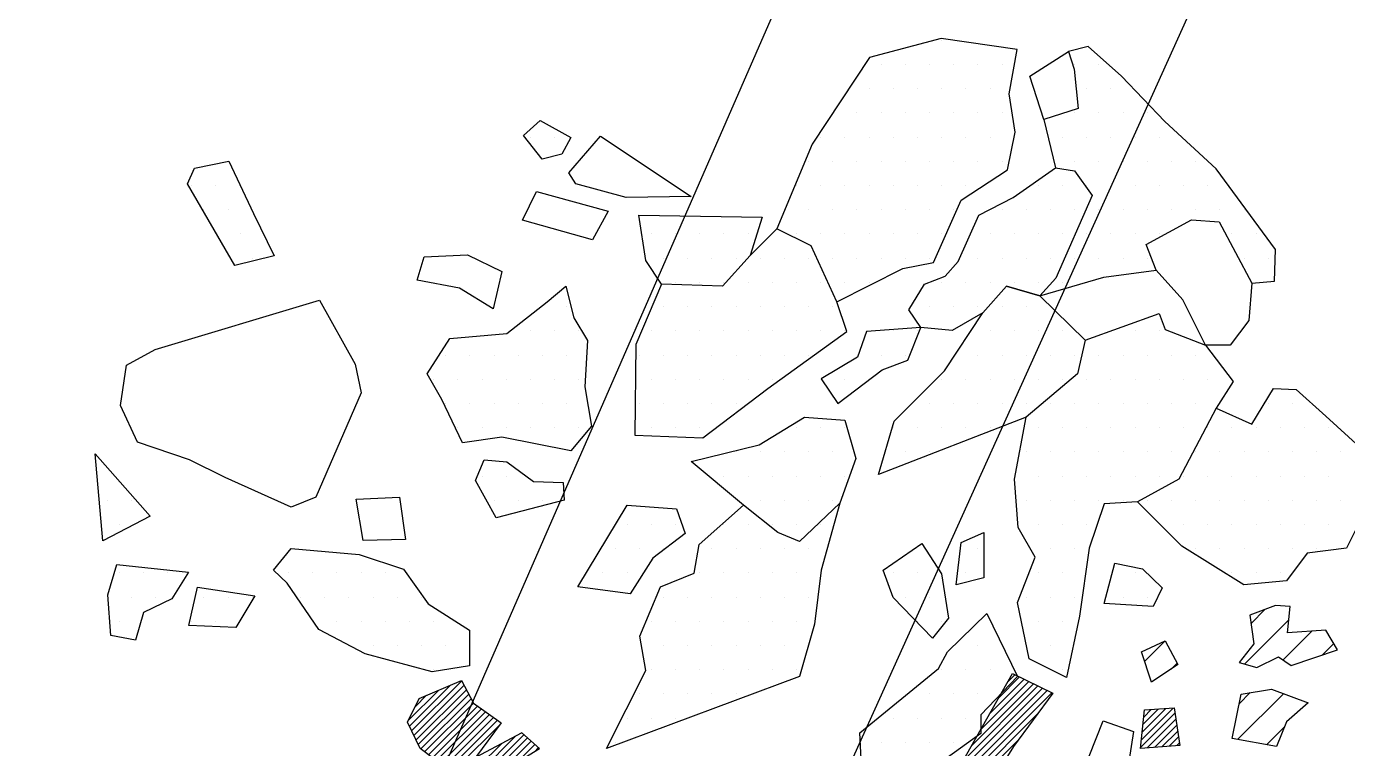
# Model space of a CAD drawing. Header units: metres. Extents: x -854 to -490, y -1463 to -1199.
# Drawn here: x -853.5 to -785.3, y -1304.1 to -1266.8 of the extents above; entities that cross this region are included whole.
import ezdxf

# ---------------------------------------------------------------- set-up
doc = ezdxf.new("R2010")
doc.units = ezdxf.units.M
doc.header["$LTSCALE"] = 25
doc.header["$MEASUREMENT"] = 0
doc.layers.get('0').update_dxf_attribs({"linetype": 'CONTINUOUS'})
for name, color, linetype in [('FEUER', 1, 'CONTINUOUS'), ('KNOCHEN', 2, 'CONTINUOUS'), ('KNOCHENSCHRAFF', 2, 'CONTINUOUS'), ('STEINE', 4, 'CONTINUOUS'), ('STEINESCHRAFF', 4, 'CONTINUOUS'), ('TPROFIL', 3, 'CONTINUOUS')]:
    doc.layers.add(name, color=color, linetype=linetype)

# ---------------------------------------------------------------- blocks, each defined once
blk = doc.blocks.new('*X13')
at = {"color": 0}
for p, q in [((-803.77, -1302.28), (-801.985, -1300.495)), ((-803.308, -1301.465), (-802.223, -1300.379)), ((-802.846, -1300.65), (-802.46, -1300.263)), ((-833.815, -1302.627), (-832.257, -1301.069)), ((-833.751, -1302.916), (-831.648, -1300.814)), ((-833.636, -1303.155), (-831.051, -1300.57)), ((-833.521, -1303.394), (-830.93, -1300.802)), ((-833.406, -1303.632), (-830.808, -1301.034)), ((-806.043, -1306.321), (-800.796, -1301.074)), ((-805.873, -1306.504), (-800.559, -1301.19)), ((-805.616, -1305.54), (-801.034, -1300.959)), ((-805.154, -1304.725), (-801.272, -1300.843)), ((-804.693, -1303.91), (-801.509, -1300.727)), ((-804.231, -1303.095), (-801.747, -1300.611)), ((-833.462, -1301.92), (-832.865, -1301.323)), ((-833.291, -1303.871), (-830.687, -1301.267)), ((-833.165, -1304.098), (-830.566, -1301.499)), ((-832.964, -1304.251), (-830.445, -1301.731)), ((-832.763, -1304.403), (-830.24, -1301.88)), ((-832.562, -1304.556), (-830.033, -1302.027)), ((-832.361, -1304.708), (-829.827, -1302.174)), ((-832.16, -1304.86), (-829.621, -1302.322)), ((-831.958, -1305.013), (-829.415, -1302.469)), ((-805.703, -1306.688), (-801.278, -1302.263)), ((-831.757, -1305.165), (-829.208, -1302.616)), ((-831.178, -1304.94), (-829.087, -1302.849)), ((-830.143, -1304.965), (-829.001, -1303.823)), ((-830.032, -1305.207), (-828.245, -1303.421)), ((-829.92, -1305.45), (-827.834, -1303.363)), ((-829.809, -1305.692), (-827.646, -1303.529)), ((-829.115, -1305.351), (-827.459, -1303.696)), ((-828.205, -1304.795), (-827.272, -1303.862)), ((-805.533, -1306.872), (-802.286, -1303.624)), ((-827.295, -1304.238), (-827.085, -1304.028))]:
    blk.add_line(p, q, dxfattribs=at)
blk = doc.blocks.new('*X20')
at = {"color": 0}
for p, q in [((-795.967, -1304.023), (-794.197, -1302.253)), ((-795.926, -1303.629), (-794.279, -1301.981)), ((-795.886, -1303.235), (-794.658, -1302.007)), ((-795.846, -1302.841), (-795.037, -1302.032)), ((-795.806, -1302.448), (-795.416, -1302.058)), ((-795.632, -1304.041), (-794.149, -1302.559)), ((-795.249, -1304.013), (-794.101, -1302.864)), ((-794.867, -1303.984), (-794.052, -1303.169)), ((-794.485, -1303.955), (-794.004, -1303.474)), ((-794.102, -1303.926), (-793.956, -1303.78))]:
    blk.add_line(p, q, dxfattribs=at)
blk = doc.blocks.new('*X46')
at = {"color": 0}
for p, q in [((-790.263, -1297.612), (-789.543, -1296.892)), ((-790.597, -1299.714), (-788.311, -1297.428)), ((-788.608, -1299.493), (-787.125, -1298.01)), ((-795.761, -1299.575), (-794.706, -1298.519)), ((-786.594, -1299.246), (-785.988, -1298.641)), ((-794.397, -1299.978), (-794.08, -1299.661)), ((-790.878, -1301.763), (-790.304, -1301.188)), ((-790.954, -1303.606), (-788.589, -1301.241)), ((-789.453, -1303.873), (-788.547, -1302.967))]:
    blk.add_line(p, q, dxfattribs=at)
blk = doc.blocks.new('*X51')
at = {"color": 0}
for p, q in [((-806.25, -1267.5), (-806.25, -1267.5)), ((-809.375, -1268.75), (-809.375, -1268.75)), ((-808.125, -1268.75), (-808.125, -1268.75)), ((-806.875, -1268.75), (-806.875, -1268.75)), ((-805.625, -1268.75), (-805.625, -1268.75)), ((-804.375, -1268.75), (-804.375, -1268.75)), ((-803.125, -1268.75), (-803.125, -1268.75)), ((-799.375, -1268.75), (-799.375, -1268.75)), ((-798.125, -1268.75), (-798.125, -1268.75)), ((-810, -1270), (-810, -1270)), ((-808.75, -1270), (-808.75, -1270)), ((-807.5, -1270), (-807.5, -1270)), ((-806.25, -1270), (-806.25, -1270)), ((-805, -1270), (-805, -1270)), ((-803.75, -1270), (-803.75, -1270)), ((-798.75, -1270), (-798.75, -1270)), ((-797.5, -1270), (-797.5, -1270)), ((-811.875, -1271.25), (-811.875, -1271.25)), ((-810.625, -1271.25), (-810.625, -1271.25)), ((-809.375, -1271.25), (-809.375, -1271.25)), ((-808.125, -1271.25), (-808.125, -1271.25)), ((-806.875, -1271.25), (-806.875, -1271.25)), ((-805.625, -1271.25), (-805.625, -1271.25)), ((-804.375, -1271.25), (-804.375, -1271.25)), ((-803.125, -1271.25), (-803.125, -1271.25)), ((-799.375, -1271.25), (-799.375, -1271.25)), ((-798.125, -1271.25), (-798.125, -1271.25)), ((-796.875, -1271.25), (-796.875, -1271.25)), ((-795.625, -1271.25), (-795.625, -1271.25)), ((-827.5, -1272.5), (-827.5, -1272.5)), ((-826.25, -1272.5), (-826.25, -1272.5)), ((-812.5, -1272.5), (-812.5, -1272.5)), ((-811.25, -1272.5), (-811.25, -1272.5)), ((-810, -1272.5), (-810, -1272.5)), ((-808.75, -1272.5), (-808.75, -1272.5)), ((-807.5, -1272.5), (-807.5, -1272.5)), ((-806.25, -1272.5), (-806.25, -1272.5)), ((-805, -1272.5), (-805, -1272.5)), ((-803.75, -1272.5), (-803.75, -1272.5)), ((-800, -1272.5), (-800, -1272.5)), ((-798.75, -1272.5), (-798.75, -1272.5)), ((-797.5, -1272.5), (-797.5, -1272.5)), ((-796.25, -1272.5), (-796.25, -1272.5)), ((-795, -1272.5), (-795, -1272.5)), ((-843.125, -1273.75), (-843.125, -1273.75)), ((-813.125, -1273.75), (-813.125, -1273.75)), ((-811.875, -1273.75), (-811.875, -1273.75)), ((-810.625, -1273.75), (-810.625, -1273.75)), ((-809.375, -1273.75), (-809.375, -1273.75)), ((-808.125, -1273.75), (-808.125, -1273.75)), ((-806.875, -1273.75), (-806.875, -1273.75)), ((-805.625, -1273.75), (-805.625, -1273.75)), ((-804.375, -1273.75), (-804.375, -1273.75)), ((-803.125, -1273.75), (-803.125, -1273.75)), ((-799.375, -1273.75), (-799.375, -1273.75)), ((-798.125, -1273.75), (-798.125, -1273.75)), ((-796.875, -1273.75), (-796.875, -1273.75)), ((-795.625, -1273.75), (-795.625, -1273.75)), ((-794.375, -1273.75), (-794.375, -1273.75)), ((-793.125, -1273.75), (-793.125, -1273.75)), ((-845, -1275), (-845, -1275)), ((-843.75, -1275), (-843.75, -1275)), ((-842.5, -1275), (-842.5, -1275)), ((-813.75, -1275), (-813.75, -1275)), ((-812.5, -1275), (-812.5, -1275)), ((-811.25, -1275), (-811.25, -1275)), ((-810, -1275), (-810, -1275)), ((-808.75, -1275), (-808.75, -1275)), ((-807.5, -1275), (-807.5, -1275)), ((-806.25, -1275), (-806.25, -1275)), ((-805, -1275), (-805, -1275)), ((-801.25, -1275), (-801.25, -1275)), ((-800, -1275), (-800, -1275)), ((-798.75, -1275), (-798.75, -1275)), ((-797.5, -1275), (-797.5, -1275)), ((-796.25, -1275), (-796.25, -1275)), ((-795, -1275), (-795, -1275)), ((-793.75, -1275), (-793.75, -1275)), ((-792.5, -1275), (-792.5, -1275)), ((-844.375, -1276.25), (-844.375, -1276.25)), ((-843.125, -1276.25), (-843.125, -1276.25)), ((-813.125, -1276.25), (-813.125, -1276.25)), ((-811.875, -1276.25), (-811.875, -1276.25)), ((-810.625, -1276.25), (-810.625, -1276.25)), ((-809.375, -1276.25), (-809.375, -1276.25)), ((-808.125, -1276.25), (-808.125, -1276.25)), ((-806.875, -1276.25), (-806.875, -1276.25)), ((-805.625, -1276.25), (-805.625, -1276.25)), ((-803.125, -1276.25), (-803.125, -1276.25)), ((-801.875, -1276.25), (-801.875, -1276.25)), ((-800.625, -1276.25), (-800.625, -1276.25)), ((-799.375, -1276.25), (-799.375, -1276.25)), ((-798.125, -1276.25), (-798.125, -1276.25)), ((-796.875, -1276.25), (-796.875, -1276.25)), ((-795.625, -1276.25), (-795.625, -1276.25)), ((-794.375, -1276.25), (-794.375, -1276.25)), ((-793.125, -1276.25), (-793.125, -1276.25)), ((-791.875, -1276.25), (-791.875, -1276.25)), ((-790.625, -1276.25), (-790.625, -1276.25)), ((-842.5, -1277.5), (-842.5, -1277.5)), ((-821.25, -1277.5), (-821.25, -1277.5)), ((-820, -1277.5), (-820, -1277.5)), ((-818.75, -1277.5), (-818.75, -1277.5)), ((-817.5, -1277.5), (-817.5, -1277.5)), ((-816.25, -1277.5), (-816.25, -1277.5)), ((-815, -1277.5), (-815, -1277.5)), ((-813.75, -1277.5), (-813.75, -1277.5)), ((-812.5, -1277.5), (-812.5, -1277.5)), ((-811.25, -1277.5), (-811.25, -1277.5)), ((-810, -1277.5), (-810, -1277.5)), ((-808.75, -1277.5), (-808.75, -1277.5)), ((-807.5, -1277.5), (-807.5, -1277.5)), ((-806.25, -1277.5), (-806.25, -1277.5)), ((-803.75, -1277.5), (-803.75, -1277.5)), ((-802.5, -1277.5), (-802.5, -1277.5)), ((-801.25, -1277.5), (-801.25, -1277.5)), ((-800, -1277.5), (-800, -1277.5)), ((-798.75, -1277.5), (-798.75, -1277.5)), ((-797.5, -1277.5), (-797.5, -1277.5)), ((-796.25, -1277.5), (-796.25, -1277.5)), ((-795, -1277.5), (-795, -1277.5)), ((-791.25, -1277.5), (-791.25, -1277.5)), ((-790, -1277.5), (-790, -1277.5)), ((-841.875, -1278.75), (-841.875, -1278.75)), ((-820.625, -1278.75), (-820.625, -1278.75)), ((-819.375, -1278.75), (-819.375, -1278.75)), ((-818.125, -1278.75), (-818.125, -1278.75)), ((-816.875, -1278.75), (-816.875, -1278.75)), ((-815.625, -1278.75), (-815.625, -1278.75)), ((-814.375, -1278.75), (-814.375, -1278.75)), ((-813.125, -1278.75), (-813.125, -1278.75)), ((-811.875, -1278.75), (-811.875, -1278.75)), ((-810.625, -1278.75), (-810.625, -1278.75)), ((-809.375, -1278.75), (-809.375, -1278.75)), ((-808.125, -1278.75), (-808.125, -1278.75)), ((-806.875, -1278.75), (-806.875, -1278.75)), ((-804.375, -1278.75), (-804.375, -1278.75)), ((-803.125, -1278.75), (-803.125, -1278.75)), ((-801.875, -1278.75), (-801.875, -1278.75)), ((-800.625, -1278.75), (-800.625, -1278.75)), ((-799.375, -1278.75), (-799.375, -1278.75)), ((-798.125, -1278.75), (-798.125, -1278.75)), ((-796.875, -1278.75), (-796.875, -1278.75)), ((-795.625, -1278.75), (-795.625, -1278.75)), ((-790.625, -1278.75), (-790.625, -1278.75)), ((-789.375, -1278.75), (-789.375, -1278.75)), ((-820, -1280), (-820, -1280)), ((-818.75, -1280), (-818.75, -1280)), ((-817.5, -1280), (-817.5, -1280)), ((-816.25, -1280), (-816.25, -1280)), ((-815, -1280), (-815, -1280)), ((-813.75, -1280), (-813.75, -1280)), ((-812.5, -1280), (-812.5, -1280)), ((-811.25, -1280), (-811.25, -1280)), ((-810, -1280), (-810, -1280)), ((-806.25, -1280), (-806.25, -1280)), ((-805, -1280), (-805, -1280)), ((-803.75, -1280), (-803.75, -1280)), ((-802.5, -1280), (-802.5, -1280)), ((-801.25, -1280), (-801.25, -1280)), ((-800, -1280), (-800, -1280)), ((-790, -1280), (-790, -1280)), ((-826.875, -1281.25), (-826.875, -1281.25)), ((-825.625, -1281.25), (-825.625, -1281.25)), ((-820.625, -1281.25), (-820.625, -1281.25)), ((-819.375, -1281.25), (-819.375, -1281.25)), ((-818.125, -1281.25), (-818.125, -1281.25)), ((-816.875, -1281.25), (-816.875, -1281.25)), ((-815.625, -1281.25), (-815.625, -1281.25)), ((-814.375, -1281.25), (-814.375, -1281.25)), ((-813.125, -1281.25), (-813.125, -1281.25)), ((-811.875, -1281.25), (-811.875, -1281.25)), ((-806.875, -1281.25), (-806.875, -1281.25)), ((-805.625, -1281.25), (-805.625, -1281.25)), ((-804.375, -1281.25), (-804.375, -1281.25)), ((-803.125, -1281.25), (-803.125, -1281.25)), ((-801.875, -1281.25), (-801.875, -1281.25)), ((-800.625, -1281.25), (-800.625, -1281.25)), ((-827.5, -1282.5), (-827.5, -1282.5)), ((-826.25, -1282.5), (-826.25, -1282.5)), ((-825, -1282.5), (-825, -1282.5)), ((-821.25, -1282.5), (-821.25, -1282.5)), ((-820, -1282.5), (-820, -1282.5)), ((-818.75, -1282.5), (-818.75, -1282.5)), ((-817.5, -1282.5), (-817.5, -1282.5)), ((-816.25, -1282.5), (-816.25, -1282.5)), ((-815, -1282.5), (-815, -1282.5)), ((-813.75, -1282.5), (-813.75, -1282.5)), ((-812.5, -1282.5), (-812.5, -1282.5)), ((-811.25, -1282.5), (-811.25, -1282.5)), ((-808.75, -1282.5), (-808.75, -1282.5)), ((-807.5, -1282.5), (-807.5, -1282.5)), ((-803.75, -1282.5), (-803.75, -1282.5)), ((-802.5, -1282.5), (-802.5, -1282.5)), ((-801.25, -1282.5), (-801.25, -1282.5)), ((-800, -1282.5), (-800, -1282.5)), ((-796.25, -1282.5), (-796.25, -1282.5)), ((-795, -1282.5), (-795, -1282.5)), ((-831.875, -1283.75), (-831.875, -1283.75)), ((-830.625, -1283.75), (-830.625, -1283.75)), ((-829.375, -1283.75), (-829.375, -1283.75)), ((-828.125, -1283.75), (-828.125, -1283.75)), ((-826.875, -1283.75), (-826.875, -1283.75)), ((-825.625, -1283.75), (-825.625, -1283.75)), ((-821.875, -1283.75), (-821.875, -1283.75)), ((-820.625, -1283.75), (-820.625, -1283.75)), ((-819.375, -1283.75), (-819.375, -1283.75)), ((-818.125, -1283.75), (-818.125, -1283.75)), ((-816.875, -1283.75), (-816.875, -1283.75)), ((-815.625, -1283.75), (-815.625, -1283.75)), ((-814.375, -1283.75), (-814.375, -1283.75)), ((-813.125, -1283.75), (-813.125, -1283.75)), ((-809.375, -1283.75), (-809.375, -1283.75)), ((-808.125, -1283.75), (-808.125, -1283.75)), ((-804.375, -1283.75), (-804.375, -1283.75)), ((-803.125, -1283.75), (-803.125, -1283.75)), ((-801.875, -1283.75), (-801.875, -1283.75)), ((-800.625, -1283.75), (-800.625, -1283.75)), ((-799.375, -1283.75), (-799.375, -1283.75)), ((-798.125, -1283.75), (-798.125, -1283.75)), ((-796.875, -1283.75), (-796.875, -1283.75)), ((-795.625, -1283.75), (-795.625, -1283.75)), ((-794.375, -1283.75), (-794.375, -1283.75)), ((-793.125, -1283.75), (-793.125, -1283.75)), ((-832.5, -1285), (-832.5, -1285)), ((-831.25, -1285), (-831.25, -1285)), ((-830, -1285), (-830, -1285)), ((-828.75, -1285), (-828.75, -1285)), ((-827.5, -1285), (-827.5, -1285)), ((-826.25, -1285), (-826.25, -1285)), ((-825, -1285), (-825, -1285)), ((-821.25, -1285), (-821.25, -1285)), ((-820, -1285), (-820, -1285)), ((-818.75, -1285), (-818.75, -1285)), ((-817.5, -1285), (-817.5, -1285)), ((-816.25, -1285), (-816.25, -1285)), ((-815, -1285), (-815, -1285)), ((-811.25, -1285), (-811.25, -1285)), ((-810, -1285), (-810, -1285)), ((-806.25, -1285), (-806.25, -1285)), ((-805, -1285), (-805, -1285)), ((-803.75, -1285), (-803.75, -1285)), ((-802.5, -1285), (-802.5, -1285)), ((-801.25, -1285), (-801.25, -1285)), ((-800, -1285), (-800, -1285)), ((-798.75, -1285), (-798.75, -1285)), ((-797.5, -1285), (-797.5, -1285)), ((-796.25, -1285), (-796.25, -1285)), ((-795, -1285), (-795, -1285)), ((-793.75, -1285), (-793.75, -1285)), ((-792.5, -1285), (-792.5, -1285)), ((-831.875, -1286.25), (-831.875, -1286.25)), ((-830.625, -1286.25), (-830.625, -1286.25)), ((-829.375, -1286.25), (-829.375, -1286.25)), ((-828.125, -1286.25), (-828.125, -1286.25)), ((-826.875, -1286.25), (-826.875, -1286.25)), ((-825.625, -1286.25), (-825.625, -1286.25)), ((-821.875, -1286.25), (-821.875, -1286.25)), ((-820.625, -1286.25), (-820.625, -1286.25)), ((-819.375, -1286.25), (-819.375, -1286.25)), ((-818.125, -1286.25), (-818.125, -1286.25)), ((-816.875, -1286.25), (-816.875, -1286.25)), ((-806.875, -1286.25), (-806.875, -1286.25)), ((-805.625, -1286.25), (-805.625, -1286.25)), ((-804.375, -1286.25), (-804.375, -1286.25)), ((-803.125, -1286.25), (-803.125, -1286.25)), ((-801.875, -1286.25), (-801.875, -1286.25)), ((-800.625, -1286.25), (-800.625, -1286.25)), ((-799.375, -1286.25), (-799.375, -1286.25)), ((-798.125, -1286.25), (-798.125, -1286.25)), ((-796.875, -1286.25), (-796.875, -1286.25)), ((-795.625, -1286.25), (-795.625, -1286.25)), ((-794.375, -1286.25), (-794.375, -1286.25)), ((-793.125, -1286.25), (-793.125, -1286.25)), ((-789.375, -1286.25), (-789.375, -1286.25)), ((-788.125, -1286.25), (-788.125, -1286.25)), ((-831.25, -1287.5), (-831.25, -1287.5)), ((-830, -1287.5), (-830, -1287.5)), ((-828.75, -1287.5), (-828.75, -1287.5)), ((-827.5, -1287.5), (-827.5, -1287.5)), ((-826.25, -1287.5), (-826.25, -1287.5)), ((-825, -1287.5), (-825, -1287.5)), ((-821.25, -1287.5), (-821.25, -1287.5)), ((-820, -1287.5), (-820, -1287.5)), ((-818.75, -1287.5), (-818.75, -1287.5)), ((-813.75, -1287.5), (-813.75, -1287.5)), ((-812.5, -1287.5), (-812.5, -1287.5)), ((-811.25, -1287.5), (-811.25, -1287.5)), ((-808.75, -1287.5), (-808.75, -1287.5)), ((-807.5, -1287.5), (-807.5, -1287.5)), ((-806.25, -1287.5), (-806.25, -1287.5)), ((-805, -1287.5), (-805, -1287.5)), ((-803.75, -1287.5), (-803.75, -1287.5)), ((-801.25, -1287.5), (-801.25, -1287.5)), ((-800, -1287.5), (-800, -1287.5)), ((-798.75, -1287.5), (-798.75, -1287.5)), ((-797.5, -1287.5), (-797.5, -1287.5)), ((-796.25, -1287.5), (-796.25, -1287.5)), ((-795, -1287.5), (-795, -1287.5)), ((-793.75, -1287.5), (-793.75, -1287.5)), ((-792.5, -1287.5), (-792.5, -1287.5)), ((-791.25, -1287.5), (-791.25, -1287.5)), ((-790, -1287.5), (-790, -1287.5)), ((-788.75, -1287.5), (-788.75, -1287.5)), ((-787.5, -1287.5), (-787.5, -1287.5)), ((-786.25, -1287.5), (-786.25, -1287.5)), ((-816.875, -1288.75), (-816.875, -1288.75)), ((-815.625, -1288.75), (-815.625, -1288.75)), ((-814.375, -1288.75), (-814.375, -1288.75)), ((-813.125, -1288.75), (-813.125, -1288.75)), ((-811.875, -1288.75), (-811.875, -1288.75)), ((-808.125, -1288.75), (-808.125, -1288.75)), ((-806.875, -1288.75), (-806.875, -1288.75)), ((-801.875, -1288.75), (-801.875, -1288.75)), ((-800.625, -1288.75), (-800.625, -1288.75)), ((-799.375, -1288.75), (-799.375, -1288.75)), ((-798.125, -1288.75), (-798.125, -1288.75)), ((-796.875, -1288.75), (-796.875, -1288.75)), ((-795.625, -1288.75), (-795.625, -1288.75)), ((-794.375, -1288.75), (-794.375, -1288.75)), ((-793.125, -1288.75), (-793.125, -1288.75)), ((-791.875, -1288.75), (-791.875, -1288.75)), ((-790.625, -1288.75), (-790.625, -1288.75)), ((-789.375, -1288.75), (-789.375, -1288.75)), ((-788.125, -1288.75), (-788.125, -1288.75)), ((-786.875, -1288.75), (-786.875, -1288.75)), ((-785.625, -1288.75), (-785.625, -1288.75)), ((-830, -1290), (-830, -1290)), ((-828.75, -1290), (-828.75, -1290)), ((-817.5, -1290), (-817.5, -1290)), ((-816.25, -1290), (-816.25, -1290)), ((-815, -1290), (-815, -1290)), ((-813.75, -1290), (-813.75, -1290)), ((-812.5, -1290), (-812.5, -1290)), ((-811.25, -1290), (-811.25, -1290)), ((-801.25, -1290), (-801.25, -1290)), ((-800, -1290), (-800, -1290)), ((-798.75, -1290), (-798.75, -1290)), ((-797.5, -1290), (-797.5, -1290)), ((-796.25, -1290), (-796.25, -1290)), ((-795, -1290), (-795, -1290)), ((-793.75, -1290), (-793.75, -1290)), ((-792.5, -1290), (-792.5, -1290)), ((-791.25, -1290), (-791.25, -1290)), ((-790, -1290), (-790, -1290)), ((-788.75, -1290), (-788.75, -1290)), ((-787.5, -1290), (-787.5, -1290)), ((-786.25, -1290), (-786.25, -1290)), ((-849.375, -1291.25), (-849.375, -1291.25)), ((-848.125, -1291.25), (-848.125, -1291.25)), ((-829.375, -1291.25), (-829.375, -1291.25)), ((-828.125, -1291.25), (-828.125, -1291.25)), ((-826.875, -1291.25), (-826.875, -1291.25)), ((-815.625, -1291.25), (-815.625, -1291.25)), ((-814.375, -1291.25), (-814.375, -1291.25)), ((-813.125, -1291.25), (-813.125, -1291.25)), ((-811.875, -1291.25), (-811.875, -1291.25)), ((-801.875, -1291.25), (-801.875, -1291.25)), ((-800.625, -1291.25), (-800.625, -1291.25)), ((-799.375, -1291.25), (-799.375, -1291.25)), ((-798.125, -1291.25), (-798.125, -1291.25)), ((-796.875, -1291.25), (-796.875, -1291.25)), ((-795.625, -1291.25), (-795.625, -1291.25)), ((-794.375, -1291.25), (-794.375, -1291.25)), ((-793.125, -1291.25), (-793.125, -1291.25)), ((-791.875, -1291.25), (-791.875, -1291.25)), ((-790.625, -1291.25), (-790.625, -1291.25)), ((-789.375, -1291.25), (-789.375, -1291.25)), ((-788.125, -1291.25), (-788.125, -1291.25)), ((-786.875, -1291.25), (-786.875, -1291.25)), ((-785.625, -1291.25), (-785.625, -1291.25)), ((-848.75, -1292.5), (-848.75, -1292.5)), ((-822.5, -1292.5), (-822.5, -1292.5)), ((-821.25, -1292.5), (-821.25, -1292.5)), ((-820, -1292.5), (-820, -1292.5)), ((-817.5, -1292.5), (-817.5, -1292.5)), ((-816.25, -1292.5), (-816.25, -1292.5)), ((-815, -1292.5), (-815, -1292.5)), ((-813.75, -1292.5), (-813.75, -1292.5)), ((-812.5, -1292.5), (-812.5, -1292.5)), ((-801.25, -1292.5), (-801.25, -1292.5)), ((-800, -1292.5), (-800, -1292.5)), ((-798.75, -1292.5), (-798.75, -1292.5)), ((-793.75, -1292.5), (-793.75, -1292.5)), ((-792.5, -1292.5), (-792.5, -1292.5)), ((-791.25, -1292.5), (-791.25, -1292.5)), ((-790, -1292.5), (-790, -1292.5)), ((-788.75, -1292.5), (-788.75, -1292.5)), ((-787.5, -1292.5), (-787.5, -1292.5)), ((-786.25, -1292.5), (-786.25, -1292.5)), ((-823.125, -1293.75), (-823.125, -1293.75)), ((-821.875, -1293.75), (-821.875, -1293.75)), ((-820.625, -1293.75), (-820.625, -1293.75)), ((-818.125, -1293.75), (-818.125, -1293.75)), ((-816.875, -1293.75), (-816.875, -1293.75)), ((-815.625, -1293.75), (-815.625, -1293.75)), ((-814.375, -1293.75), (-814.375, -1293.75)), ((-813.125, -1293.75), (-813.125, -1293.75)), ((-804.375, -1293.75), (-804.375, -1293.75)), ((-800.625, -1293.75), (-800.625, -1293.75)), ((-799.375, -1293.75), (-799.375, -1293.75)), ((-793.125, -1293.75), (-793.125, -1293.75)), ((-791.875, -1293.75), (-791.875, -1293.75)), ((-790.625, -1293.75), (-790.625, -1293.75)), ((-789.375, -1293.75), (-789.375, -1293.75)), ((-788.125, -1293.75), (-788.125, -1293.75)), ((-786.875, -1293.75), (-786.875, -1293.75)), ((-785.625, -1293.75), (-785.625, -1293.75)), ((-848.75, -1295), (-848.75, -1295)), ((-847.5, -1295), (-847.5, -1295)), ((-846.25, -1295), (-846.25, -1295)), ((-840, -1295), (-840, -1295)), ((-838.75, -1295), (-838.75, -1295)), ((-837.5, -1295), (-837.5, -1295)), ((-836.25, -1295), (-836.25, -1295)), ((-835, -1295), (-835, -1295)), ((-823.75, -1295), (-823.75, -1295)), ((-822.5, -1295), (-822.5, -1295)), ((-818.75, -1295), (-818.75, -1295)), ((-817.5, -1295), (-817.5, -1295)), ((-816.25, -1295), (-816.25, -1295)), ((-815, -1295), (-815, -1295)), ((-813.75, -1295), (-813.75, -1295)), ((-812.5, -1295), (-812.5, -1295)), ((-808.75, -1295), (-808.75, -1295)), ((-807.5, -1295), (-807.5, -1295)), ((-805, -1295), (-805, -1295)), ((-801.25, -1295), (-801.25, -1295)), ((-800, -1295), (-800, -1295)), ((-796.25, -1295), (-796.25, -1295)), ((-791.25, -1295), (-791.25, -1295)), ((-790, -1295), (-790, -1295)), ((-788.75, -1295), (-788.75, -1295)), ((-848.125, -1296.25), (-848.125, -1296.25)), ((-846.875, -1296.25), (-846.875, -1296.25)), ((-844.375, -1296.25), (-844.375, -1296.25)), ((-843.125, -1296.25), (-843.125, -1296.25)), ((-841.875, -1296.25), (-841.875, -1296.25)), ((-839.375, -1296.25), (-839.375, -1296.25)), ((-838.125, -1296.25), (-838.125, -1296.25)), ((-836.875, -1296.25), (-836.875, -1296.25)), ((-835.625, -1296.25), (-835.625, -1296.25)), ((-834.375, -1296.25), (-834.375, -1296.25)), ((-833.125, -1296.25), (-833.125, -1296.25)), ((-820.625, -1296.25), (-820.625, -1296.25)), ((-819.375, -1296.25), (-819.375, -1296.25)), ((-818.125, -1296.25), (-818.125, -1296.25)), ((-816.875, -1296.25), (-816.875, -1296.25)), ((-815.625, -1296.25), (-815.625, -1296.25)), ((-814.375, -1296.25), (-814.375, -1296.25)), ((-813.125, -1296.25), (-813.125, -1296.25)), ((-808.125, -1296.25), (-808.125, -1296.25)), ((-806.875, -1296.25), (-806.875, -1296.25)), ((-801.875, -1296.25), (-801.875, -1296.25)), ((-800.625, -1296.25), (-800.625, -1296.25)), ((-799.375, -1296.25), (-799.375, -1296.25)), ((-796.875, -1296.25), (-796.875, -1296.25)), ((-795.625, -1296.25), (-795.625, -1296.25)), ((-848.75, -1297.5), (-848.75, -1297.5)), ((-845, -1297.5), (-845, -1297.5)), ((-843.75, -1297.5), (-843.75, -1297.5)), ((-837.5, -1297.5), (-837.5, -1297.5)), ((-836.25, -1297.5), (-836.25, -1297.5)), ((-835, -1297.5), (-835, -1297.5)), ((-833.75, -1297.5), (-833.75, -1297.5)), ((-832.5, -1297.5), (-832.5, -1297.5)), ((-821.25, -1297.5), (-821.25, -1297.5)), ((-820, -1297.5), (-820, -1297.5)), ((-818.75, -1297.5), (-818.75, -1297.5)), ((-817.5, -1297.5), (-817.5, -1297.5)), ((-816.25, -1297.5), (-816.25, -1297.5)), ((-815, -1297.5), (-815, -1297.5)), ((-813.75, -1297.5), (-813.75, -1297.5)), ((-807.5, -1297.5), (-807.5, -1297.5)), ((-806.25, -1297.5), (-806.25, -1297.5)), ((-803.75, -1297.5), (-803.75, -1297.5)), ((-801.25, -1297.5), (-801.25, -1297.5)), ((-800, -1297.5), (-800, -1297.5)), ((-835.625, -1298.75), (-835.625, -1298.75)), ((-834.375, -1298.75), (-834.375, -1298.75)), ((-833.125, -1298.75), (-833.125, -1298.75)), ((-831.875, -1298.75), (-831.875, -1298.75)), ((-820.625, -1298.75), (-820.625, -1298.75)), ((-819.375, -1298.75), (-819.375, -1298.75)), ((-818.125, -1298.75), (-818.125, -1298.75)), ((-816.875, -1298.75), (-816.875, -1298.75)), ((-815.625, -1298.75), (-815.625, -1298.75)), ((-814.375, -1298.75), (-814.375, -1298.75)), ((-804.375, -1298.75), (-804.375, -1298.75)), ((-803.125, -1298.75), (-803.125, -1298.75)), ((-800.625, -1298.75), (-800.625, -1298.75)), ((-832.5, -1300), (-832.5, -1300)), ((-821.25, -1300), (-821.25, -1300)), ((-820, -1300), (-820, -1300)), ((-818.75, -1300), (-818.75, -1300)), ((-817.5, -1300), (-817.5, -1300)), ((-816.25, -1300), (-816.25, -1300)), ((-815, -1300), (-815, -1300)), ((-813.75, -1300), (-813.75, -1300)), ((-806.25, -1300), (-806.25, -1300)), ((-805, -1300), (-805, -1300)), ((-803.75, -1300), (-803.75, -1300)), ((-800, -1300), (-800, -1300)), ((-821.875, -1301.25), (-821.875, -1301.25)), ((-820.625, -1301.25), (-820.625, -1301.25)), ((-819.375, -1301.25), (-819.375, -1301.25)), ((-818.125, -1301.25), (-818.125, -1301.25)), ((-816.875, -1301.25), (-816.875, -1301.25)), ((-806.875, -1301.25), (-806.875, -1301.25)), ((-805.625, -1301.25), (-805.625, -1301.25)), ((-804.375, -1301.25), (-804.375, -1301.25)), ((-822.5, -1302.5), (-822.5, -1302.5)), ((-821.25, -1302.5), (-821.25, -1302.5)), ((-820, -1302.5), (-820, -1302.5)), ((-808.75, -1302.5), (-808.75, -1302.5)), ((-807.5, -1302.5), (-807.5, -1302.5)), ((-806.25, -1302.5), (-806.25, -1302.5)), ((-805, -1302.5), (-805, -1302.5)), ((-823.125, -1303.75), (-823.125, -1303.75)), ((-809.375, -1303.75), (-809.375, -1303.75)), ((-808.125, -1303.75), (-808.125, -1303.75)), ((-806.875, -1303.75), (-806.875, -1303.75)), ((-805.625, -1303.75), (-805.625, -1303.75))]:
    blk.add_line(p, q, dxfattribs=at)

msp = doc.modelspace()

# ---------------------------------------------------------------- linework, layer by layer
at = {"layer": 'KNOCHEN'}
for points in [[(-806.052, -1306.31), (-802.591, -1300.199), (-800.504, -1301.217), (-802.539, -1303.967), (-804.83, -1307.634), (-806.052, -1306.31)], [(-831.054, -1300.564), (-830.442, -1301.735), (-829.016, -1302.753), (-830.34, -1304.536), (-831.714, -1305.198), (-833.191, -1304.078), (-833.853, -1302.704), (-833.243, -1301.482), (-831.054, -1300.564)], [(-795.768, -1302.081), (-794.241, -1301.979), (-793.935, -1303.914), (-795.971, -1304.067), (-795.768, -1302.081)], [(-829.779, -1305.758), (-827.03, -1304.077), (-827.947, -1303.262), (-830.34, -1304.536), (-829.779, -1305.758)]]:
    msp.add_lwpolyline(points, dxfattribs=at)
at = {"layer": 'STEINE'}
for points in [[(-811.66, -1281.007), (-808.25, -1279.274), (-806.671, -1278.968), (-805.247, -1275.76), (-802.854, -1274.181), (-802.447, -1272.246), (-802.753, -1270.261), (-802.347, -1267.969), (-806.267, -1267.41), (-809.984, -1268.379), (-812.936, -1272.86), (-814.768, -1277.24)], [(-799.393, -1268.987), (-799.189, -1271.023), (-800.971, -1271.584), (-801.684, -1269.344), (-799.699, -1268.07), (-799.393, -1268.987)], [(-790.225, -1280.033), (-789.054, -1279.93), (-789.003, -1278.301), (-792.06, -1274.127), (-794.708, -1271.684), (-796.949, -1269.342), (-798.681, -1267.815), (-799.699, -1268.07)], [(-827.855, -1272.407), (-826.989, -1271.643), (-825.411, -1272.508), (-825.868, -1273.374), (-826.887, -1273.628), (-827.855, -1272.407)], [(-800.971, -1271.584), (-800.359, -1274.079)], [(-823.883, -1272.456), (-819.198, -1275.561), (-822.558, -1275.613), (-825.155, -1274.901), (-825.512, -1274.341), (-823.883, -1272.456)], [(-845.216, -1274.907), (-844.86, -1274.092), (-843.078, -1273.735), (-841.804, -1276.433), (-840.735, -1278.622), (-842.771, -1279.132), (-845.216, -1274.907)], [(-807.129, -1280.089), (-806.06, -1279.681), (-805.398, -1278.917), (-804.33, -1276.524), (-802.548, -1275.607), (-800.359, -1274.079), (-799.392, -1274.231), (-798.475, -1275.504), (-800.357, -1279.781), (-801.172, -1280.698), (-802.903, -1280.189), (-804.125, -1281.564), (-805.703, -1282.481), (-807.332, -1282.329), (-807.943, -1281.413), (-807.129, -1280.089)], [(-827.192, -1275.309), (-823.475, -1276.326), (-824.289, -1277.803), (-827.904, -1276.786), (-827.192, -1275.309)], [(-815.531, -1276.629), (-816.142, -1278.615), (-817.567, -1280.194), (-820.724, -1280.093), (-821.539, -1278.871), (-821.896, -1276.529), (-815.531, -1276.629)], [(-820.724, -1280.093), (-822.047, -1283.199), (-822.096, -1287.884), (-818.583, -1288.035), (-815.223, -1285.488), (-811.151, -1282.534), (-811.66, -1281.007), (-812.985, -1278.105), (-814.768, -1277.24), (-816.142, -1278.615)], [(-801.172, -1280.698), (-797.863, -1279.73), (-795.164, -1279.372), (-795.674, -1278.049), (-793.332, -1276.775), (-791.906, -1276.876), (-790.225, -1280.033), (-790.377, -1281.968), (-791.344, -1283.241), (-792.617, -1283.241), (-793.789, -1280.899), (-795.164, -1279.372)], [(-832.995, -1278.671), (-830.755, -1278.568), (-828.973, -1279.434), (-829.43, -1281.368), (-831.162, -1280.3), (-833.351, -1279.893), (-832.995, -1278.671)], [(-825.663, -1280.196), (-825.255, -1281.825), (-824.542, -1282.996), (-824.694, -1285.389), (-824.337, -1287.426), (-825.406, -1288.699), (-828.97, -1287.987), (-831.007, -1288.294), (-832.076, -1286.054), (-832.841, -1284.73), (-831.67, -1282.897), (-828.717, -1282.641), (-826.63, -1281.011), (-825.663, -1280.196)], [(-802.903, -1280.189), (-801.172, -1280.698), (-798.829, -1282.988), (-799.236, -1284.72), (-801.883, -1286.961), (-809.519, -1289.916), (-808.705, -1287.167), (-806.109, -1284.569), (-804.125, -1281.564)], [(-838.392, -1280.913), (-836.558, -1284.222), (-836.252, -1285.698), (-838.592, -1291.096), (-839.865, -1291.606), (-843.277, -1290.079), (-845.11, -1289.164), (-847.809, -1288.248), (-848.675, -1286.364), (-848.37, -1284.277), (-846.894, -1283.461), (-838.392, -1280.913)], [(-798.829, -1282.988), (-795.011, -1281.613), (-794.705, -1282.427), (-792.617, -1283.241), (-791.191, -1285.125), (-792.056, -1286.5), (-793.99, -1290.166), (-796.128, -1291.338), (-797.859, -1291.44), (-798.622, -1293.732), (-799.13, -1297.245), (-799.791, -1300.402), (-801.726, -1299.435), (-802.338, -1296.533), (-801.422, -1294.191), (-802.288, -1292.664), (-802.493, -1290.169), (-801.883, -1286.961), (-801.883, -1286.961)], [(-807.332, -1282.329), (-810.133, -1282.534), (-810.59, -1283.858), (-812.474, -1284.978), (-811.608, -1286.251), (-809.317, -1284.519), (-807.994, -1284.01), (-807.332, -1282.329)], [(-792.056, -1286.5), (-790.223, -1287.314), (-789.103, -1285.48), (-787.932, -1285.531), (-786.404, -1286.905), (-784.061, -1289.043), (-784.061, -1291.182), (-785.333, -1293.728), (-787.369, -1293.983), (-788.438, -1295.409), (-790.628, -1295.613), (-793.836, -1293.628), (-796.128, -1291.338)], [(-816.494, -1291.497), (-819.194, -1289.257), (-815.681, -1288.391), (-813.339, -1286.964), (-811.251, -1287.116), (-810.691, -1289.102), (-811.505, -1291.394), (-813.592, -1293.38), (-814.712, -1292.922), (-816.494, -1291.497)], [(-849.998, -1288.859), (-847.146, -1292.066), (-849.589, -1293.34), (-849.998, -1288.859)], [(-829.886, -1289.159), (-828.715, -1289.26), (-827.34, -1290.278), (-825.812, -1290.329), (-825.761, -1291.245), (-829.274, -1292.163), (-830.344, -1290.228), (-829.886, -1289.159)], [(-836.148, -1293.336), (-836.505, -1291.198), (-834.264, -1291.095), (-833.958, -1293.284), (-836.148, -1293.336)], [(-822.502, -1291.499), (-819.957, -1291.702), (-819.498, -1292.974), (-821.178, -1294.248), (-822.348, -1296.081), (-825.047, -1295.726), (-822.502, -1291.499)], [(-811.505, -1291.394), (-812.471, -1294.856), (-812.826, -1297.657), (-813.589, -1300.355), (-823.568, -1304.075), (-821.532, -1300.052), (-821.838, -1298.27), (-820.77, -1295.724), (-819.039, -1295.011), (-818.785, -1293.534), (-816.494, -1291.497)], [(-805.241, -1293.428), (-804.07, -1292.919), (-804.07, -1295.261), (-805.495, -1295.618), (-805.241, -1293.428)], [(-809.263, -1294.855), (-807.278, -1293.48), (-806.259, -1295.058), (-805.902, -1297.349), (-806.716, -1298.368), (-808.754, -1296.281), (-809.263, -1294.855)], [(-840.78, -1294.865), (-839.864, -1293.744), (-836.351, -1294.049), (-834.059, -1294.812), (-832.786, -1296.594), (-830.647, -1297.968), (-830.647, -1299.801), (-832.581, -1300.107), (-836.044, -1299.191), (-838.437, -1297.919), (-840.067, -1295.527), (-840.78, -1294.865)], [(-848.876, -1294.562), (-845.159, -1294.968), (-846.024, -1296.343), (-847.501, -1297.056), (-847.908, -1298.482), (-849.181, -1298.228), (-849.334, -1296.14), (-848.876, -1294.562)], [(-797.298, -1294.495), (-795.872, -1294.8), (-794.854, -1295.767), (-795.311, -1296.735), (-797.857, -1296.583), (-797.298, -1294.495)], [(-844.701, -1295.732), (-841.747, -1296.189), (-842.714, -1297.819), (-845.158, -1297.717), (-844.701, -1295.732)], [(-803.916, -1297.094), (-802.337, -1300.352), (-804.22, -1302.338), (-804.22, -1303.306), (-807.071, -1305.343), (-809.158, -1306.464), (-810.329, -1306.312), (-810.483, -1303.257), (-806.41, -1299.946), (-805.952, -1299.08), (-803.916, -1297.094)], [(-785.789, -1298.972), (-786.401, -1297.954), (-788.386, -1298.107), (-788.234, -1296.733), (-788.998, -1296.682), (-790.322, -1297.192), (-790.117, -1298.668), (-790.881, -1299.636), (-789.964, -1299.89), (-788.844, -1299.33), (-788.182, -1299.788), (-785.789, -1298.972)], [(-795.922, -1299.077), (-794.7, -1298.517), (-794.038, -1299.739), (-795.412, -1300.655), (-795.922, -1299.077)], [(-789.2, -1301.01), (-787.316, -1301.722), (-788.436, -1302.69), (-788.945, -1303.963), (-791.236, -1303.556), (-790.779, -1301.265), (-789.2, -1301.01)], [(-797.906, -1302.642), (-796.328, -1303.202), (-796.938, -1307.071), (-797.854, -1307.021), (-798.211, -1305.239), (-798.619, -1304.475), (-797.906, -1302.642)]]:
    msp.add_lwpolyline(points, dxfattribs=at)
at = {"layer": 'TPROFIL'}
for points in [[(-785.922, -1199.685), (-853.542, -1354.39)], [(-835.008, -1358.05), (-763.722, -1200.34)]]:
    msp.add_lwpolyline(points, dxfattribs=at)

# ---------------------------------------------------------------- block references
at = {"layer": 'FEUER'}
msp.add_blockref('*X46', (0, 0), dxfattribs=at)
at = {"layer": 'KNOCHENSCHRAFF'}
for name in ['*X20', '*X13']:
    msp.add_blockref(name, (0, 0), dxfattribs=at)
at = {"layer": 'STEINESCHRAFF'}
msp.add_blockref('*X51', (0, 0), dxfattribs=at)

doc.saveas('drawing.dxf')
